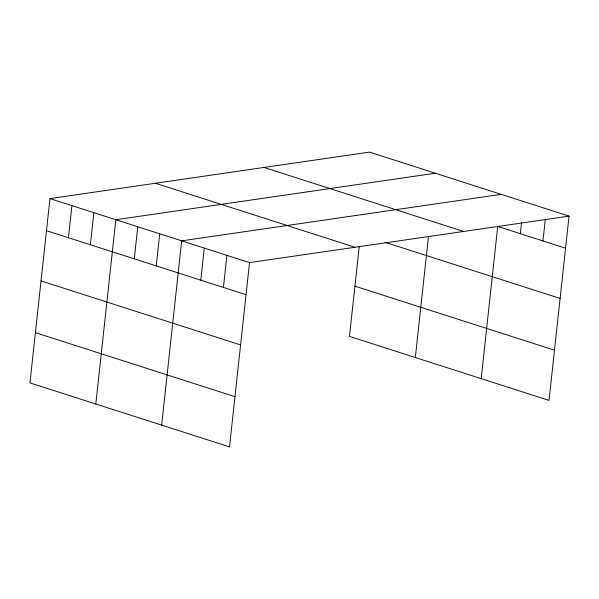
<?xml version="1.0" encoding="UTF-8"?>
<svg xmlns="http://www.w3.org/2000/svg" width="599" height="599" viewBox="0 0 599 599"><rect width="100%" height="100%" fill="white"/><g stroke="black" fill="none" stroke-linecap="round" stroke-linejoin="round"><path stroke-width="0.9" d="M569.05 216.119L369.493 152.109L49.972 198.598L29.95 382.881L229.507 446.891L249.528 262.602L569.05 216.119L549.028 400.402L349.472 336.398L359.25 246.436M68.436 237.728L71.917 205.637M90.389 244.774L93.871 212.675M95.803 404.003L115.824 219.721L435.346 173.231M134.288 258.85L137.777 226.759M156.242 265.889L159.723 233.797M161.655 425.125L181.677 240.843L501.198 194.353M200.807 280.19L204.296 248.098M223.42 287.438L226.909 255.346M415.332 357.521L428.525 236.013M481.184 378.643L497.717 226.444L565.561 248.211M520.329 233.7L521.527 222.701M542.949 240.955L545.24 219.863M264.054 167.45L463.604 231.454M385.135 242.31L560.11 298.429M155.411 183.257L354.967 247.26M354.93 286.172L554.487 350.175M49.972 198.598L249.528 262.602M46.482 230.69L246.039 294.693M41.024 280.916L240.581 344.919M35.408 332.662L234.965 396.665"/></g></svg>
